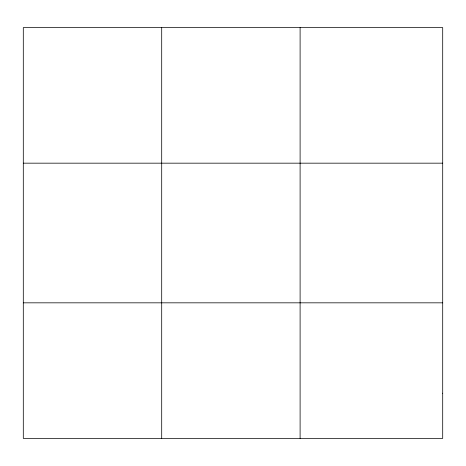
<?xml version="1.0" encoding="UTF-8"?>
<svg xmlns="http://www.w3.org/2000/svg" width="466" height="466" viewBox="0 0 466 466"><rect width="100%" height="100%" fill="white"/><g stroke="black" fill="none" stroke-linecap="round" stroke-linejoin="round"><path stroke-width="0.7" d="M161.702 438.39L161.702 27.61M300.104 438.39L300.104 27.61M23.3 163.17L442.7 163.17M23.3 302.83L442.7 302.83M442.7 393.205L442.7 438.39L23.3 438.39L23.3 27.61L442.7 27.61L442.7 393.205"/></g></svg>
